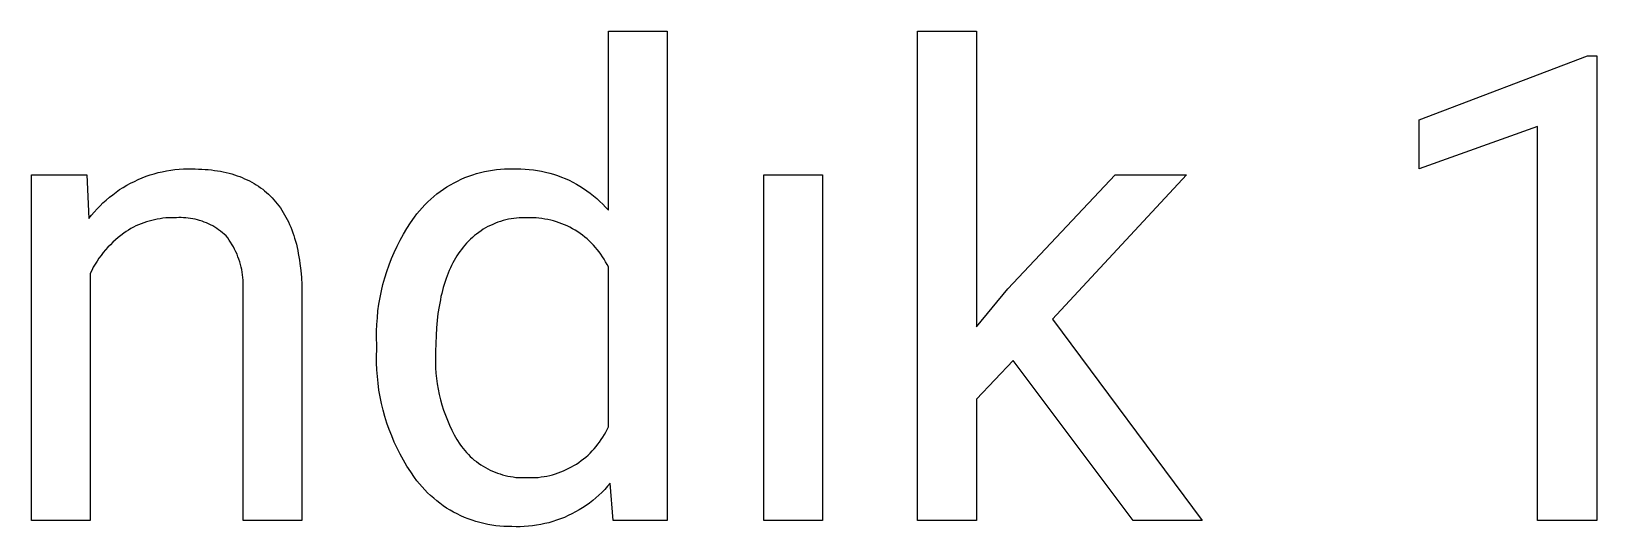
# Model space of a CAD drawing. Header units: millimetres. Extents: x 1422 to 6060, y -58 to 3182.
# Drawn here: x 4989.5 to 5095.1, y 145.7 to 179.1 of the extents above; entities that cross this region are included whole.
import ezdxf

# ---------------------------------------------------------------- set-up
doc = ezdxf.new("R2010")
doc.units = ezdxf.units.MM
doc.header["$MEASUREMENT"] = 0
doc.layers.add('Domyślny', color=7, linetype='Continuous', true_color=0x000000)

msp = doc.modelspace()

# ---------------------------------------------------------------- linework, layer by layer
at = {"layer": 'Domyślny'}
for p, q in [((5028.45, 167.07), (5028.45, 179.14)), ((5028.45, 179.14), (5032.41, 179.14)), ((5032.41, 179.14), (5032.41, 146.15)), ((5049.29, 146.15), (5049.29, 179.14)), ((5049.29, 179.14), (5053.26, 179.14)), ((5053.26, 179.14), (5053.26, 159.22)), ((5083.11, 173.16), (5094.47, 177.49)), ((5094.47, 177.49), (5095.09, 177.49)), ((5095.09, 177.49), (5095.09, 146.15)), ((5083.11, 169.86), (5083.11, 173.16)), ((5091.1, 172.71), (5083.11, 169.86)), ((5091.1, 146.15), (5091.1, 172.71)), ((4989.54, 146.15), (4989.54, 169.45)), ((4989.54, 169.45), (4993.29, 169.45)), ((4993.29, 169.45), (4993.42, 166.51)), ((4995.98, 168.76), (4996.23, 168.89)), ((4996.23, 168.89), (4996.49, 169.02)), ((4996.49, 169.02), (4996.75, 169.14)), ((4996.75, 169.14), (4997.01, 169.25)), ((4997.01, 169.25), (4997.28, 169.36)), ((4997.28, 169.36), (4997.55, 169.45)), ((4997.55, 169.45), (4997.82, 169.53)), ((4997.82, 169.53), (4998.1, 169.61)), ((4998.1, 169.61), (4998.37, 169.67)), ((4998.37, 169.67), (4998.66, 169.73)), ((4998.66, 169.73), (4998.94, 169.78)), ((4998.94, 169.78), (4999.22, 169.81)), ((4999.22, 169.81), (4999.51, 169.84)), ((4999.51, 169.84), (4999.79, 169.86)), ((4999.79, 169.86), (5000.08, 169.86)), ((5000.08, 169.86), (5000.36, 169.86)), ((5000.36, 169.86), (5000.59, 169.86)), ((5000.59, 169.86), (5000.82, 169.85)), ((5000.82, 169.85), (5001.04, 169.84)), ((5001.04, 169.84), (5001.25, 169.83)), ((5001.25, 169.83), (5001.47, 169.81)), ((5001.47, 169.81), (5001.68, 169.79)), ((5001.68, 169.79), (5001.89, 169.76)), ((5001.89, 169.76), (5002.09, 169.73)), ((5002.09, 169.73), (5002.29, 169.7)), ((5002.29, 169.7), (5002.48, 169.66)), ((5002.48, 169.66), (5002.68, 169.62)), ((5002.68, 169.62), (5002.87, 169.57)), ((5002.87, 169.57), (5003.05, 169.52)), ((5003.05, 169.52), (5003.23, 169.46)), ((5003.23, 169.46), (5003.41, 169.4)), ((5003.41, 169.4), (5003.59, 169.34)), ((5003.59, 169.34), (5003.76, 169.27)), ((5003.76, 169.27), (5003.92, 169.2)), ((5003.92, 169.2), (5004.09, 169.13)), ((5004.09, 169.13), (5004.25, 169.05)), ((5004.25, 169.05), (5004.41, 168.97)), ((5004.41, 168.97), (5004.56, 168.88)), ((5017.8, 168.79), (5018.04, 168.92)), ((5018.04, 168.92), (5018.28, 169.04)), ((5018.28, 169.04), (5018.53, 169.16)), ((5018.53, 169.16), (5018.78, 169.27)), ((5018.78, 169.27), (5019.04, 169.37)), ((5019.04, 169.37), (5019.3, 169.46)), ((5019.3, 169.46), (5019.56, 169.54)), ((5019.56, 169.54), (5019.82, 169.61)), ((5019.82, 169.61), (5020.09, 169.68)), ((5020.09, 169.68), (5020.36, 169.73)), ((5020.36, 169.73), (5020.63, 169.78)), ((5020.63, 169.78), (5020.9, 169.81)), ((5020.9, 169.81), (5021.17, 169.84)), ((5021.17, 169.84), (5021.45, 169.86)), ((5021.45, 169.86), (5021.72, 169.86)), ((5021.72, 169.86), (5021.99, 169.86)), ((5021.99, 169.86), (5022.27, 169.87)), ((5022.27, 169.87), (5022.55, 169.87)), ((5022.55, 169.87), (5022.83, 169.85)), ((5022.83, 169.85), (5023.11, 169.83)), ((5023.11, 169.83), (5023.39, 169.8)), ((5023.39, 169.8), (5023.67, 169.76)), ((5023.67, 169.76), (5023.94, 169.71)), ((5023.94, 169.71), (5024.22, 169.65)), ((5024.22, 169.65), (5024.49, 169.58)), ((5024.49, 169.58), (5024.75, 169.5)), ((5024.75, 169.5), (5025.02, 169.41)), ((5025.02, 169.41), (5025.28, 169.31)), ((5025.28, 169.31), (5025.54, 169.21)), ((5025.54, 169.21), (5025.8, 169.09)), ((5025.8, 169.09), (5026.05, 168.97)), ((5026.05, 168.97), (5026.29, 168.83)), ((5038.92, 146.15), (5038.92, 169.45)), ((5038.92, 169.45), (5042.89, 169.45)), ((5042.89, 169.45), (5042.89, 146.15)), ((5055.38, 161.78), (5062.61, 169.45)), ((5067.43, 169.45), (5058.4, 159.72)), ((5062.61, 169.45), (5067.43, 169.45)), ((4994.58, 167.76), (4994.8, 167.95)), ((4994.8, 167.95), (4995.03, 168.12)), ((4995.03, 168.12), (4995.26, 168.29)), ((4995.26, 168.29), (4995.49, 168.46)), ((4995.49, 168.46), (4995.73, 168.61)), ((4995.73, 168.61), (4995.98, 168.76)), ((5004.56, 168.88), (5004.71, 168.79)), ((5004.71, 168.79), (5004.85, 168.69)), ((5004.85, 168.69), (5005, 168.59)), ((5005, 168.59), (5005.14, 168.49)), ((5005.14, 168.49), (5005.27, 168.38)), ((5005.27, 168.38), (5005.4, 168.27)), ((5005.4, 168.27), (5005.53, 168.15)), ((5005.53, 168.15), (5005.66, 168.03)), ((5005.66, 168.03), (5005.78, 167.91)), ((5005.78, 167.91), (5005.9, 167.78)), ((5016.47, 167.82), (5016.68, 168)), ((5016.68, 168), (5016.89, 168.17)), ((5016.89, 168.17), (5017.11, 168.34)), ((5017.11, 168.34), (5017.33, 168.49)), ((5017.33, 168.49), (5017.56, 168.64)), ((5017.56, 168.64), (5017.8, 168.79)), ((5026.29, 168.83), (5026.53, 168.69)), ((5026.53, 168.69), (5026.77, 168.54)), ((5026.77, 168.54), (5027, 168.38)), ((5027, 168.38), (5027.23, 168.22)), ((5027.23, 168.22), (5027.45, 168.04)), ((5027.45, 168.04), (5027.66, 167.86)), ((5027.66, 167.86), (5027.87, 167.67)), ((4993.6, 166.73), (4993.78, 166.95)), ((4993.78, 166.95), (4993.97, 167.16)), ((4993.97, 167.16), (4994.17, 167.37)), ((4994.17, 167.37), (4994.37, 167.57)), ((4994.37, 167.57), (4994.58, 167.76)), ((5005.9, 167.78), (5006.01, 167.65)), ((5006.01, 167.65), (5006.12, 167.51)), ((5006.12, 167.51), (5006.23, 167.37)), ((5006.23, 167.37), (5006.33, 167.23)), ((5006.33, 167.23), (5006.43, 167.08)), ((5006.43, 167.08), (5006.53, 166.93)), ((5006.53, 166.93), (5006.62, 166.77)), ((5015.37, 166.61), (5015.53, 166.82)), ((5015.53, 166.82), (5015.71, 167.04)), ((5015.71, 167.04), (5015.89, 167.24)), ((5015.89, 167.24), (5016.07, 167.44)), ((5016.07, 167.44), (5016.27, 167.63)), ((5016.27, 167.63), (5016.47, 167.82)), ((5027.87, 167.67), (5028.07, 167.48)), ((5028.07, 167.48), (5028.26, 167.27)), ((5028.26, 167.27), (5028.45, 167.07)), ((4993.42, 166.51), (4993.6, 166.73)), ((4996.09, 165.73), (4995.93, 165.63)), ((4996.26, 165.83), (4996.09, 165.73)), ((4996.42, 165.92), (4996.26, 165.83)), ((4996.59, 166.01), (4996.42, 165.92)), ((4996.77, 166.08), (4996.59, 166.01)), ((4996.94, 166.16), (4996.77, 166.08)), ((4997.12, 166.23), (4996.94, 166.16)), ((4997.3, 166.29), (4997.12, 166.23)), ((4997.48, 166.34), (4997.3, 166.29)), ((4997.66, 166.39), (4997.48, 166.34)), ((4997.85, 166.43), (4997.66, 166.39)), ((4998.03, 166.47), (4997.85, 166.43)), ((4998.22, 166.5), (4998.03, 166.47)), ((4998.41, 166.53), (4998.22, 166.5)), ((4998.6, 166.55), (4998.41, 166.53)), ((4998.79, 166.56), (4998.6, 166.55)), ((4998.98, 166.56), (4998.79, 166.56)), ((4999.17, 166.56), (4998.98, 166.56)), ((4999.32, 166.57), (4999.17, 166.56)), ((4999.48, 166.58), (4999.32, 166.57)), ((4999.64, 166.58), (4999.48, 166.58)), ((4999.8, 166.57), (4999.64, 166.58)), ((4999.96, 166.56), (4999.8, 166.57)), ((5000.12, 166.54), (4999.96, 166.56)), ((5000.28, 166.52), (5000.12, 166.54)), ((5000.43, 166.49), (5000.28, 166.52)), ((5000.59, 166.46), (5000.43, 166.49)), ((5000.74, 166.42), (5000.59, 166.46)), ((5000.89, 166.38), (5000.74, 166.42)), ((5001.05, 166.33), (5000.89, 166.38)), ((5001.19, 166.27), (5001.05, 166.33)), ((5001.34, 166.22), (5001.19, 166.27)), ((5001.49, 166.15), (5001.34, 166.22)), ((5001.63, 166.08), (5001.49, 166.15)), ((5001.77, 166.01), (5001.63, 166.08)), ((5001.91, 165.93), (5001.77, 166.01)), ((5002.04, 165.84), (5001.91, 165.93)), ((5002.17, 165.75), (5002.04, 165.84)), ((5002.3, 165.66), (5002.17, 165.75)), ((5006.62, 166.77), (5006.71, 166.61)), ((5006.71, 166.61), (5006.79, 166.44)), ((5006.79, 166.44), (5006.88, 166.28)), ((5006.88, 166.28), (5006.95, 166.1)), ((5006.95, 166.1), (5007.03, 165.93)), ((5007.03, 165.93), (5007.1, 165.75)), ((5007.1, 165.75), (5007.17, 165.56)), ((5014.63, 165.45), (5014.86, 165.84)), ((5014.86, 165.84), (5015.11, 166.23)), ((5015.11, 166.23), (5015.37, 166.61)), ((5020.01, 165.79), (5019.86, 165.69)), ((5020.17, 165.88), (5020.01, 165.79)), ((5020.33, 165.97), (5020.17, 165.88)), ((5020.5, 166.05), (5020.33, 165.97)), ((5020.66, 166.12), (5020.5, 166.05)), ((5020.83, 166.2), (5020.66, 166.12)), ((5021, 166.26), (5020.83, 166.2)), ((5021.18, 166.32), (5021, 166.26)), ((5021.35, 166.37), (5021.18, 166.32)), ((5021.53, 166.42), (5021.35, 166.37)), ((5021.71, 166.46), (5021.53, 166.42)), ((5021.89, 166.49), (5021.71, 166.46)), ((5022.07, 166.52), (5021.89, 166.49)), ((5022.25, 166.54), (5022.07, 166.52)), ((5022.43, 166.56), (5022.25, 166.54)), ((5022.61, 166.56), (5022.43, 166.56)), ((5022.8, 166.57), (5022.61, 166.56)), ((5022.98, 166.56), (5022.8, 166.57)), ((5023.18, 166.57), (5022.98, 166.56)), ((5023.38, 166.56), (5023.18, 166.57)), ((5023.58, 166.55), (5023.38, 166.56)), ((5023.77, 166.54), (5023.58, 166.55)), ((5023.97, 166.51), (5023.77, 166.54)), ((5024.17, 166.48), (5023.97, 166.51)), ((5024.36, 166.45), (5024.17, 166.48)), ((5024.56, 166.4), (5024.36, 166.45)), ((5024.75, 166.35), (5024.56, 166.4)), ((5024.94, 166.3), (5024.75, 166.35)), ((5025.13, 166.23), (5024.94, 166.3)), ((5025.32, 166.16), (5025.13, 166.23)), ((5025.5, 166.09), (5025.32, 166.16)), ((5025.68, 166.01), (5025.5, 166.09)), ((5025.86, 165.92), (5025.68, 166.01)), ((5026.04, 165.82), (5025.86, 165.92)), ((5026.21, 165.72), (5026.04, 165.82)), ((5026.38, 165.62), (5026.21, 165.72)), ((4994.87, 164.75), (4994.7, 164.58)), ((4995.04, 164.92), (4994.87, 164.75)), ((4995.21, 165.08), (4995.04, 164.92)), ((4995.4, 165.24), (4995.21, 165.08)), ((4995.58, 165.38), (4995.4, 165.24)), ((4995.78, 165.53), (4995.58, 165.38)), ((4995.93, 165.63), (4995.78, 165.53)), ((5002.43, 165.56), (5002.3, 165.66)), ((5002.55, 165.46), (5002.43, 165.56)), ((5002.67, 165.35), (5002.55, 165.46)), ((5002.78, 165.21), (5002.67, 165.35)), ((5002.88, 165.06), (5002.78, 165.21)), ((5002.98, 164.91), (5002.88, 165.06)), ((5003.08, 164.75), (5002.98, 164.91)), ((5003.17, 164.6), (5003.08, 164.75)), ((5007.17, 165.56), (5007.23, 165.37)), ((5007.23, 165.37), (5007.29, 165.18)), ((5007.29, 165.18), (5007.35, 164.98)), ((5007.35, 164.98), (5007.41, 164.78)), ((5007.41, 164.78), (5007.46, 164.57)), ((5014.2, 164.64), (5014.4, 165.05)), ((5014.4, 165.05), (5014.63, 165.45)), ((5018.77, 164.72), (5018.65, 164.58)), ((5018.89, 164.86), (5018.77, 164.72)), ((5019.02, 164.99), (5018.89, 164.86)), ((5019.15, 165.12), (5019.02, 164.99)), ((5019.28, 165.24), (5019.15, 165.12)), ((5019.42, 165.36), (5019.28, 165.24)), ((5019.56, 165.47), (5019.42, 165.36)), ((5019.71, 165.58), (5019.56, 165.47)), ((5019.86, 165.69), (5019.71, 165.58)), ((5026.54, 165.5), (5026.38, 165.62)), ((5026.7, 165.39), (5026.54, 165.5)), ((5026.86, 165.26), (5026.7, 165.39)), ((5027.01, 165.14), (5026.86, 165.26)), ((5027.16, 165), (5027.01, 165.14)), ((5027.3, 164.86), (5027.16, 165)), ((5027.44, 164.72), (5027.3, 164.86)), ((5027.57, 164.57), (5027.44, 164.72)), ((4993.97, 163.64), (4993.84, 163.44)), ((4994.1, 163.84), (4993.97, 163.64)), ((4994.24, 164.03), (4994.1, 163.84)), ((4994.39, 164.22), (4994.24, 164.03)), ((4994.54, 164.4), (4994.39, 164.22)), ((4994.7, 164.58), (4994.54, 164.4)), ((5003.25, 164.44), (5003.17, 164.6)), ((5003.33, 164.27), (5003.25, 164.44)), ((5003.41, 164.11), (5003.33, 164.27)), ((5003.47, 163.94), (5003.41, 164.11)), ((5003.54, 163.77), (5003.47, 163.94)), ((5003.59, 163.59), (5003.54, 163.77)), ((5007.46, 164.57), (5007.5, 164.36)), ((5007.5, 164.36), (5007.54, 164.15)), ((5007.54, 164.15), (5007.58, 163.93)), ((5007.58, 163.93), (5007.62, 163.71)), ((5007.62, 163.71), (5007.65, 163.49)), ((5013.66, 163.38), (5013.83, 163.81)), ((5013.83, 163.81), (5014, 164.23)), ((5014, 164.23), (5014.2, 164.64)), ((5018.05, 163.68), (5017.96, 163.52)), ((5018.14, 163.84), (5018.05, 163.68)), ((5018.24, 163.99), (5018.14, 163.84)), ((5018.33, 164.14), (5018.24, 163.99)), ((5018.43, 164.29), (5018.33, 164.14)), ((5018.54, 164.43), (5018.43, 164.29)), ((5018.65, 164.58), (5018.54, 164.43)), ((5027.7, 164.42), (5027.57, 164.57)), ((5027.83, 164.26), (5027.7, 164.42)), ((5027.94, 164.1), (5027.83, 164.26)), ((5028.06, 163.94), (5027.94, 164.1)), ((5028.16, 163.77), (5028.06, 163.94)), ((5028.26, 163.6), (5028.16, 163.77)), ((4993.61, 163.02), (4993.5, 162.8)), ((4993.5, 162.8), (4993.5, 146.15)), ((4993.72, 163.23), (4993.61, 163.02)), ((4993.84, 163.44), (4993.72, 163.23)), ((5003.64, 163.42), (5003.59, 163.59)), ((5003.69, 163.24), (5003.64, 163.42)), ((5003.73, 163.07), (5003.69, 163.24)), ((5003.76, 162.89), (5003.73, 163.07)), ((5003.78, 162.71), (5003.76, 162.89)), ((5003.81, 162.53), (5003.78, 162.71)), ((5007.65, 163.49), (5007.71, 163.02)), ((5007.71, 163.02), (5007.75, 162.54)), ((5013.37, 162.51), (5013.51, 162.95)), ((5013.51, 162.95), (5013.66, 163.38)), ((5017.57, 162.65), (5017.51, 162.46)), ((5017.65, 162.83), (5017.57, 162.65)), ((5017.72, 163.01), (5017.65, 162.83)), ((5017.8, 163.18), (5017.72, 163.01)), ((5017.88, 163.35), (5017.8, 163.18)), ((5017.96, 163.52), (5017.88, 163.35)), ((5028.36, 163.42), (5028.26, 163.6)), ((5028.45, 163.25), (5028.36, 163.42)), ((5028.45, 152.47), (5028.45, 163.25)), ((5003.82, 162.35), (5003.81, 162.53)), ((5003.83, 162.16), (5003.82, 162.35)), ((5003.82, 161.62), (5003.83, 161.8)), ((5003.82, 146.15), (5003.82, 161.62)), ((5003.83, 161.98), (5003.83, 162.16)), ((5003.83, 161.8), (5003.83, 161.98)), ((5007.75, 162.54), (5007.77, 162.05)), ((5007.77, 162.05), (5007.78, 161.54)), ((5007.78, 161.54), (5007.78, 146.15)), ((5013.05, 161.18), (5013.14, 161.63)), ((5013.14, 161.63), (5013.25, 162.07)), ((5013.25, 162.07), (5013.37, 162.51)), ((5017.26, 161.67), (5017.21, 161.46)), ((5017.32, 161.87), (5017.26, 161.67)), ((5017.38, 162.07), (5017.32, 161.87)), ((5017.44, 162.27), (5017.38, 162.07)), ((5017.51, 162.46), (5017.44, 162.27)), ((5053.26, 159.22), (5055.38, 161.78)), ((5012.91, 160.28), (5012.98, 160.73)), ((5012.98, 160.73), (5013.05, 161.18)), ((5017.03, 160.58), (5016.96, 160.12)), ((5017.12, 161.03), (5017.03, 160.58)), ((5017.16, 161.25), (5017.12, 161.03)), ((5017.21, 161.46), (5017.16, 161.25)), ((5012.84, 159.37), (5012.87, 159.82)), ((5012.87, 159.82), (5012.91, 160.28)), ((5016.91, 159.64), (5016.86, 159.14)), ((5016.96, 160.12), (5016.91, 159.64)), ((5058.4, 159.72), (5068.48, 146.15)), ((5012.82, 158.91), (5012.84, 159.37)), ((5012.82, 158.45), (5012.82, 158.91)), ((5012.84, 158), (5012.82, 158.45)), ((5016.83, 158.62), (5016.81, 158.09)), ((5016.86, 159.14), (5016.83, 158.62)), ((5012.82, 157.24), (5012.84, 157.7)), ((5012.84, 157.7), (5012.84, 158)), ((5016.8, 157.54), (5016.79, 157.18)), ((5016.81, 158.09), (5016.8, 157.54)), ((5012.82, 156.78), (5012.82, 157.24)), ((5012.84, 156.32), (5012.82, 156.78)), ((5012.87, 155.86), (5012.84, 156.32)), ((5016.79, 157.18), (5016.79, 156.81)), ((5016.79, 156.81), (5016.8, 156.45)), ((5016.8, 156.45), (5016.82, 156.08)), ((5055.75, 156.94), (5053.26, 154.34)), ((5063.83, 146.15), (5055.75, 156.94)), ((5012.92, 155.41), (5012.87, 155.86)), ((5012.98, 154.95), (5012.92, 155.41)), ((5016.82, 156.08), (5016.86, 155.72)), ((5016.86, 155.72), (5016.91, 155.36)), ((5016.91, 155.36), (5016.97, 155)), ((5013.06, 154.5), (5012.98, 154.95)), ((5013.15, 154.05), (5013.06, 154.5)), ((5016.97, 155), (5017.04, 154.64)), ((5017.04, 154.64), (5017.13, 154.29)), ((5017.13, 154.29), (5017.23, 153.94)), ((5053.26, 154.34), (5053.26, 146.15)), ((5013.26, 153.6), (5013.15, 154.05)), ((5013.38, 153.16), (5013.26, 153.6)), ((5013.52, 152.72), (5013.38, 153.16)), ((5017.23, 153.94), (5017.34, 153.59)), ((5017.34, 153.59), (5017.46, 153.25)), ((5017.46, 153.25), (5017.59, 152.91)), ((5013.67, 152.29), (5013.52, 152.72)), ((5013.84, 151.86), (5013.67, 152.29)), ((5017.59, 152.91), (5017.74, 152.58)), ((5017.74, 152.58), (5017.89, 152.25)), ((5017.89, 152.25), (5018.06, 151.92)), ((5028.18, 151.94), (5028.27, 152.11)), ((5028.27, 152.11), (5028.36, 152.29)), ((5028.36, 152.29), (5028.45, 152.47)), ((5014.01, 151.44), (5013.84, 151.86)), ((5014.21, 151.02), (5014.01, 151.44)), ((5014.42, 150.62), (5014.21, 151.02)), ((5018.06, 151.92), (5018.24, 151.61)), ((5018.24, 151.61), (5018.43, 151.3)), ((5018.43, 151.3), (5018.54, 151.15)), ((5018.54, 151.15), (5018.65, 151.01)), ((5018.65, 151.01), (5018.77, 150.87)), ((5027.36, 150.84), (5027.49, 150.98)), ((5027.49, 150.98), (5027.62, 151.13)), ((5027.62, 151.13), (5027.74, 151.29)), ((5027.74, 151.29), (5027.86, 151.44)), ((5027.86, 151.44), (5027.97, 151.61)), ((5027.97, 151.61), (5028.08, 151.77)), ((5028.08, 151.77), (5028.18, 151.94)), ((5014.64, 150.21), (5014.42, 150.62)), ((5014.87, 149.82), (5014.64, 150.21)), ((5018.77, 150.87), (5018.89, 150.73)), ((5018.89, 150.73), (5019.01, 150.6)), ((5019.01, 150.6), (5019.14, 150.47)), ((5019.14, 150.47), (5019.27, 150.35)), ((5019.27, 150.35), (5019.41, 150.23)), ((5019.41, 150.23), (5019.55, 150.12)), ((5019.55, 150.12), (5019.7, 150.01)), ((5019.7, 150.01), (5019.85, 149.91)), ((5019.85, 149.91), (5020, 149.81)), ((5026.13, 149.86), (5026.3, 149.96)), ((5026.3, 149.96), (5026.46, 150.07)), ((5026.46, 150.07), (5026.62, 150.19)), ((5026.62, 150.19), (5026.78, 150.31)), ((5026.78, 150.31), (5026.93, 150.43)), ((5026.93, 150.43), (5027.08, 150.56)), ((5027.08, 150.56), (5027.22, 150.7)), ((5027.22, 150.7), (5027.36, 150.84)), ((5015.12, 149.43), (5014.87, 149.82)), ((5015.38, 149.05), (5015.12, 149.43)), ((5015.54, 148.83), (5015.38, 149.05)), ((5015.71, 148.62), (5015.54, 148.83)), ((5020, 149.81), (5020.16, 149.72)), ((5020.16, 149.72), (5020.32, 149.63)), ((5020.32, 149.63), (5020.48, 149.55)), ((5020.48, 149.55), (5020.64, 149.48)), ((5020.64, 149.48), (5020.81, 149.41)), ((5020.81, 149.41), (5020.98, 149.34)), ((5020.98, 149.34), (5021.15, 149.29)), ((5021.15, 149.29), (5021.32, 149.23)), ((5021.32, 149.23), (5021.5, 149.19)), ((5021.5, 149.19), (5021.67, 149.15)), ((5021.67, 149.15), (5021.85, 149.11)), ((5021.85, 149.11), (5022.03, 149.09)), ((5022.03, 149.09), (5022.21, 149.06)), ((5022.21, 149.06), (5022.39, 149.05)), ((5022.39, 149.05), (5022.57, 149.04)), ((5022.57, 149.04), (5022.75, 149.04)), ((5022.75, 149.04), (5022.93, 149.04)), ((5022.93, 149.04), (5023.13, 149.04)), ((5023.13, 149.04), (5023.33, 149.04)), ((5023.33, 149.04), (5023.52, 149.05)), ((5023.52, 149.05), (5023.72, 149.06)), ((5023.72, 149.06), (5023.92, 149.09)), ((5023.92, 149.09), (5024.11, 149.11)), ((5024.11, 149.11), (5024.3, 149.15)), ((5024.3, 149.15), (5024.5, 149.19)), ((5024.5, 149.19), (5024.69, 149.24)), ((5024.69, 149.24), (5024.88, 149.3)), ((5024.88, 149.3), (5025.06, 149.36)), ((5025.06, 149.36), (5025.25, 149.43)), ((5025.25, 149.43), (5025.43, 149.5)), ((5025.43, 149.5), (5025.61, 149.58)), ((5025.61, 149.58), (5025.79, 149.67)), ((5025.79, 149.67), (5025.96, 149.76)), ((5025.96, 149.76), (5026.13, 149.86)), ((5015.89, 148.41), (5015.71, 148.62)), ((5016.07, 148.21), (5015.89, 148.41)), ((5016.26, 148.02), (5016.07, 148.21)), ((5016.46, 147.83), (5016.26, 148.02)), ((5016.67, 147.65), (5016.46, 147.83)), ((5027.81, 147.86), (5027.6, 147.68)), ((5028.01, 148.05), (5027.81, 147.86)), ((5028.21, 148.25), (5028.01, 148.05)), ((5028.39, 148.46), (5028.21, 148.25)), ((5028.57, 148.67), (5028.39, 148.46)), ((5028.77, 146.15), (5028.57, 148.67)), ((5016.88, 147.47), (5016.67, 147.65)), ((5017.09, 147.31), (5016.88, 147.47)), ((5017.32, 147.15), (5017.09, 147.31)), ((5017.54, 146.99), (5017.32, 147.15)), ((5017.78, 146.85), (5017.54, 146.99)), ((5018.01, 146.72), (5017.78, 146.85)), ((5018.25, 146.59), (5018.01, 146.72)), ((5026.23, 146.73), (5025.98, 146.6)), ((5026.47, 146.87), (5026.23, 146.73)), ((5026.71, 147.01), (5026.47, 146.87)), ((5026.94, 147.17), (5026.71, 147.01)), ((5027.17, 147.33), (5026.94, 147.17)), ((5027.39, 147.5), (5027.17, 147.33)), ((5027.6, 147.68), (5027.39, 147.5)), ((4993.5, 146.15), (4989.54, 146.15)), ((5007.78, 146.15), (5003.82, 146.15)), ((5018.5, 146.47), (5018.25, 146.59)), ((5018.75, 146.36), (5018.5, 146.47)), ((5019, 146.26), (5018.75, 146.36)), ((5019.26, 146.17), (5019, 146.26)), ((5019.52, 146.08), (5019.26, 146.17)), ((5019.78, 146.01), (5019.52, 146.08)), ((5020.05, 145.94), (5019.78, 146.01)), ((5020.32, 145.88), (5020.05, 145.94)), ((5020.59, 145.84), (5020.32, 145.88)), ((5020.86, 145.8), (5020.59, 145.84)), ((5021.13, 145.77), (5020.86, 145.8)), ((5021.4, 145.75), (5021.13, 145.77)), ((5021.67, 145.74), (5021.4, 145.75)), ((5021.95, 145.74), (5021.67, 145.74)), ((5022.23, 145.73), (5021.95, 145.74)), ((5022.5, 145.73), (5022.23, 145.73)), ((5022.78, 145.74), (5022.5, 145.73)), ((5023.06, 145.76), (5022.78, 145.74)), ((5023.34, 145.79), (5023.06, 145.76)), ((5023.61, 145.83), (5023.34, 145.79)), ((5023.89, 145.88), (5023.61, 145.83)), ((5024.16, 145.94), (5023.89, 145.88)), ((5024.43, 146), (5024.16, 145.94)), ((5024.7, 146.08), (5024.43, 146)), ((5024.96, 146.17), (5024.7, 146.08)), ((5025.22, 146.26), (5024.96, 146.17)), ((5025.48, 146.36), (5025.22, 146.26)), ((5025.73, 146.48), (5025.48, 146.36)), ((5025.98, 146.6), (5025.73, 146.48)), ((5032.41, 146.15), (5028.77, 146.15)), ((5042.89, 146.15), (5038.92, 146.15)), ((5053.26, 146.15), (5049.29, 146.15)), ((5068.48, 146.15), (5063.83, 146.15)), ((5095.09, 146.15), (5091.1, 146.15))]:
    msp.add_line(p, q, dxfattribs=at)

doc.saveas('drawing.dxf')
